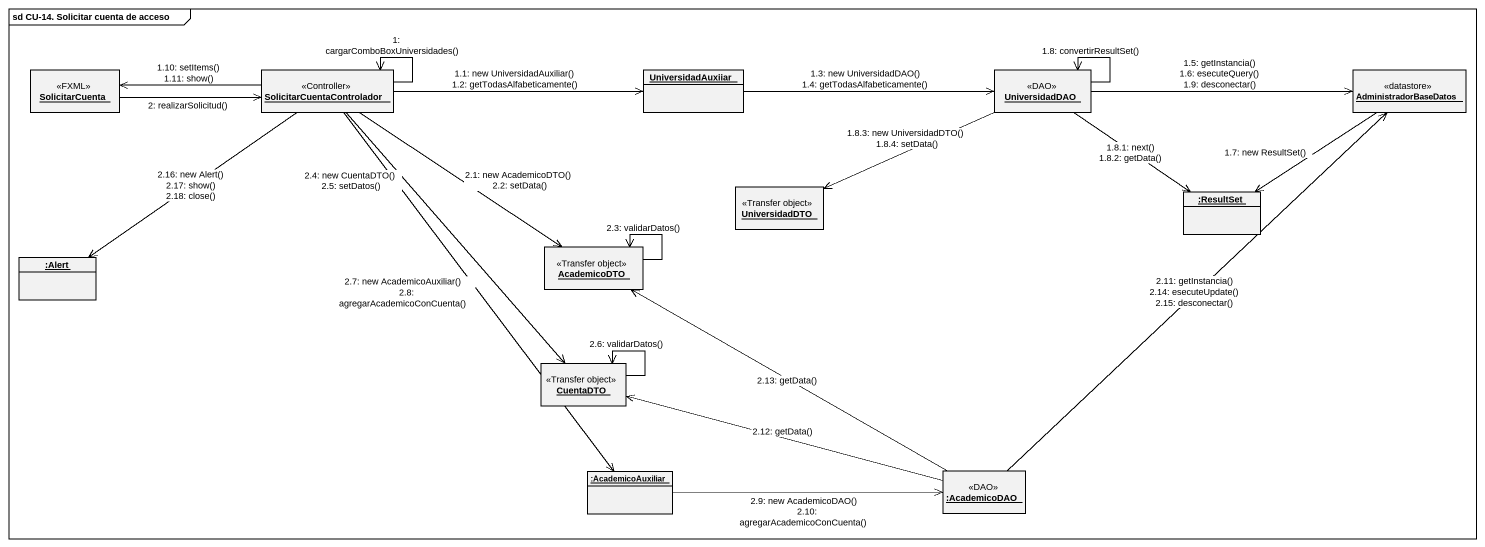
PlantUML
@startuml
mainframe sd CU-14. Solicitar cuenta de acceso
hide circle
hide empty members
object SolicitarCuenta <<FXML>>
object SolicitarCuentaControlador <<Controller>>
object UniversidadAuxiiar
object UniversidadDAO <<DAO>>
object AdministradorBaseDatos <<datastore>>
object UniversidadDTO <<Transfer object>>
object ":ResultSet" as ResultSet
object ":Alert" as Alert
object AcademicoDTO <<Transfer object>>
object CuentaDTO <<Transfer object>>
object ":AcademicoDAO" as AcademicoDAO <<DAO>>
object ":AcademicoAuxiliar" as AcademicoAuxiliar
SolicitarCuentaControlador --> SolicitarCuentaControlador : 1: cargarComboBoxUniversidades()
SolicitarCuentaControlador -right-> UniversidadAuxiiar : 1.1: new UniversidadAuxiliar()\n1.2: getTodasAlfabeticamente()
UniversidadAuxiiar -right-> UniversidadDAO : 1.3: new UniversidadDAO()\n1.4: getTodasAlfabeticamente()
UniversidadDAO -right-> AdministradorBaseDatos : 1.5: getInstancia()\n1.6: esecuteQuery()\n1.9: desconectar()
AdministradorBaseDatos --> ResultSet : 1.7: new ResultSet()
UniversidadDAO --> UniversidadDAO : 1.8: convertirResultSet()
UniversidadDAO --> ResultSet : 1.8.1: next()\n1.8.2: getData()
UniversidadDAO -left-> UniversidadDTO : 1.8.3: new UniversidadDTO()\n1.8.4: setData()
SolicitarCuentaControlador -left-> SolicitarCuenta : 1.10: setItems()\n1.11: show()
SolicitarCuenta -right-> SolicitarCuentaControlador : 2: realizarSolicitud()
SolicitarCuentaControlador --> AcademicoDTO : 2.1: new AcademicoDTO()\n2.2: setData()
AcademicoDTO --> AcademicoDTO : 2.3: validarDatos()
SolicitarCuentaControlador --> CuentaDTO : 2.4: new CuentaDTO()\n2.5: setDatos()
CuentaDTO --> CuentaDTO : 2.6: validarDatos()
SolicitarCuentaControlador --> AcademicoAuxiliar : 2.7: new AcademicoAuxiliar()\n2.8: agregarAcademicoConCuenta()
AcademicoAuxiliar -right-> AcademicoDAO : 2.9: new AcademicoDAO()\n2.10: agregarAcademicoConCuenta()
AcademicoDAO -up-> AdministradorBaseDatos : 2.11: getInstancia()\n2.14: esecuteUpdate()\n2.15: desconectar()
AcademicoDAO -left-> CuentaDTO : 2.12: getData()
AcademicoDAO -left-> AcademicoDTO : 2.13: getData()
SolicitarCuentaControlador --> Alert : 2.16: new Alert()\n2.17: show()\n2.18: close()
@enduml
